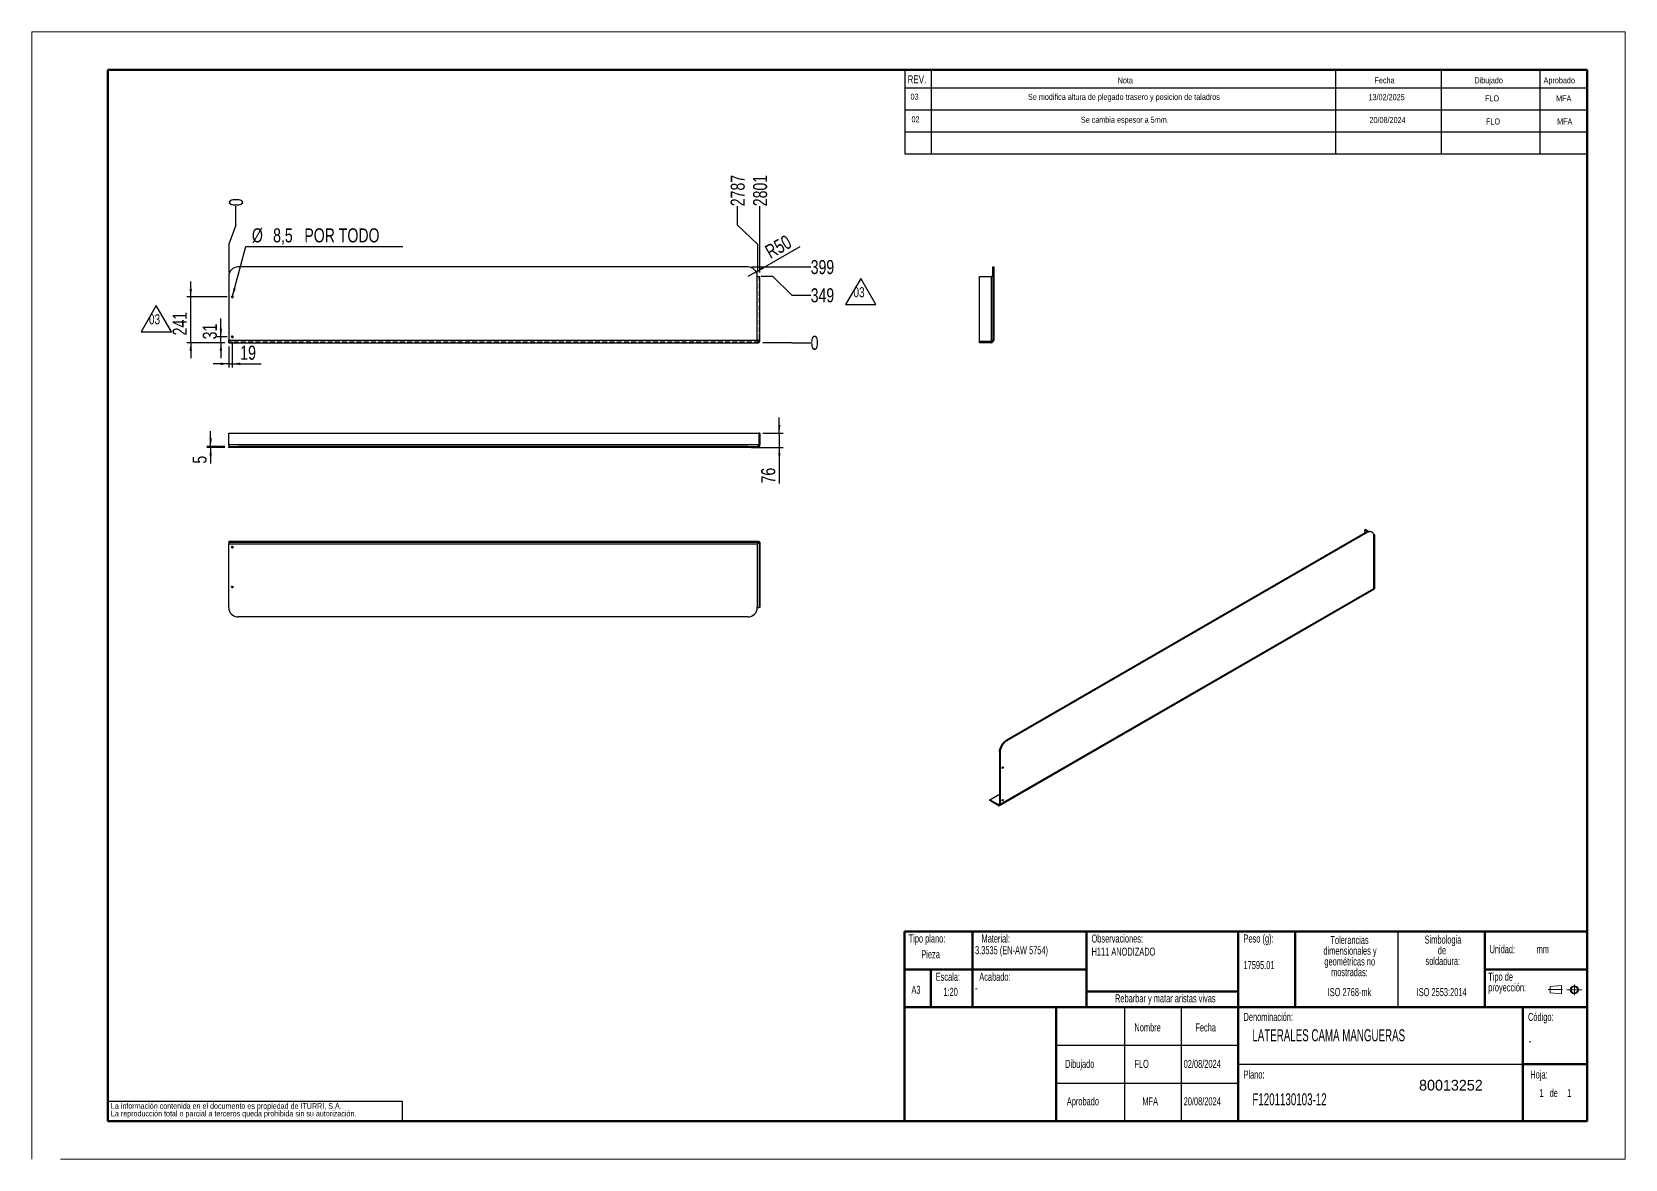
# Model space of a CAD drawing. Header units: millimetres. Extents: x 0 to 3465, y -2 to 470.
# Drawn here: x 0 to 420, y 0 to 297 of the extents above; entities that cross this region are included whole.
import ezdxf

# ---------------------------------------------------------------- set-up
doc = ezdxf.new("R2010")
doc.units = ezdxf.units.MM
doc.linetypes.add('CENTERX2', pattern=[20.32, 12.7, -2.54, 2.54, -2.54])
doc.linetypes.add('HIDDEN', pattern=[1.905, 1.27, -0.635])
doc.layers.add('FORMATO', color=7, linetype='Continuous')
doc.layers.add('SLD-0', color=179, linetype='Continuous')
doc.styles.add('SLDTEXTSTYLE0', font='TXT', dxfattribs={"width": 0.75})
doc.styles.add('SLDTEXTSTYLE1', font='TXT', dxfattribs={"width": 0.605})
doc.dimstyles.new('SLDDIMSTYLE0', dxfattribs={"dimtxt": 3.704167, "dimasz": 2.116667, "dimexe": 0, "dimexo": 0.0625, "dimgap": 0.926042, "dimtad": 0, "dimtih": 1, "dimtoh": 1, "dimdec": 0, "dimlfac": 20, "dimrnd": 1e-09, "dimdsep": 46, "dimtxsty": 'SLDTEXTSTYLE0', "dimblk1": 'NONE', "dimblk2": 'NONE', "dimsah": 1, "dimcen": 0.09, "dimadec": 0, "dimazin": 2, "dimtfac": 1, "dimtdec": 0, "dimtofl": 0, "dimtmove": 0, "dimatfit": 3, "dimldrblk": 'NONE', "dimfxl": 1, "dimfrac": 2, "dimtolj": 1, "dimtzin": 12, "dimarcsym": 0})
doc.dimstyles.new('SLDDIMSTYLE1', dxfattribs={"dimtxt": 3.704167, "dimasz": 2.116667, "dimexe": 0, "dimexo": 0.0625, "dimgap": 0.926042, "dimtad": 0, "dimtih": 1, "dimtoh": 1, "dimdec": 1, "dimlfac": 20, "dimrnd": 1e-09, "dimzin": 12, "dimdsep": 46, "dimtxsty": 'SLDTEXTSTYLE0', "dimblk1": 'NONE', "dimblk2": 'NONE', "dimsah": 1, "dimcen": 0.09, "dimadec": 0, "dimazin": 3, "dimtfac": 1, "dimtdec": 1, "dimtofl": 0, "dimtmove": 0, "dimatfit": 3, "dimldrblk": 'NONE', "dimfxl": 1, "dimfrac": 2, "dimtolj": 1, "dimtzin": 12, "dimarcsym": 0})
doc.dimstyles.new('SLDDIMSTYLE2', dxfattribs={"dimtxt": 3.704167, "dimasz": 2.116667, "dimexe": 0, "dimexo": 0.0625, "dimgap": 0.926042, "dimtad": 1, "dimdec": 1, "dimlfac": 20, "dimrnd": 1e-09, "dimzin": 12, "dimdsep": 46, "dimtxsty": 'SLDTEXTSTYLE0', "dimsah": 1, "dimcen": 0.09, "dimadec": 0, "dimazin": 3, "dimtfac": 1, "dimtdec": 1, "dimtmove": 0, "dimatfit": 0, "dimfxl": 1, "dimfrac": 2, "dimtolj": 1, "dimtzin": 12, "dimarcsym": 0})
doc.dimstyles.new('SLDDIMSTYLE3', dxfattribs={"dimtxt": 3.704167, "dimasz": 2.116667, "dimexe": 0, "dimexo": 0.0625, "dimgap": 0.926042, "dimtad": 0, "dimtih": 1, "dimtoh": 1, "dimdec": 1, "dimlfac": 20, "dimrnd": 1e-09, "dimzin": 12, "dimdsep": 46, "dimtxsty": 'SLDTEXTSTYLE0', "dimblk1": 'NONE', "dimsah": 1, "dimcen": 0, "dimadec": 0, "dimazin": 3, "dimtfac": 1, "dimtdec": 1, "dimtmove": 0, "dimatfit": 3, "dimldrblk": 'NONE', "dimfxl": 1, "dimfrac": 2, "dimtolj": 1, "dimtzin": 12, "dimarcsym": 0})
doc.dimstyles.new('SLDDIMSTYLE4', dxfattribs={"dimtxt": 3.704167, "dimasz": 2.116667, "dimexe": 0, "dimexo": 0.0625, "dimgap": 0.926042, "dimtad": 1, "dimdec": 1, "dimlfac": 20, "dimrnd": 1e-09, "dimzin": 12, "dimdsep": 46, "dimtxsty": 'SLDTEXTSTYLE0', "dimsah": 1, "dimcen": 0, "dimadec": 0, "dimazin": 3, "dimtfac": 1, "dimtdec": 1, "dimtofl": 0, "dimtmove": 0, "dimatfit": 3, "dimfxl": 1, "dimfrac": 2, "dimtolj": 1, "dimtzin": 12, "dimarcsym": 0})

# ---------------------------------------------------------------- blocks, each defined once
blk = doc.blocks.new('Bloque3')
at = {"color": 7, "linetype": 'CENTERX2', "lineweight": 18}
for p, q in [((397.92, 130.06), (394.8, 130.06)), ((398.88, 130.02), (402.16, 130.02)), ((400.52, 128.85), (400.52, 131.19))]:
    blk.add_line(p, q, dxfattribs=at)
at = {"color": 7, "linetype": 'Continuous', "lineweight": 18}
for p, q in [((397.68, 130.95), (395.23, 130.77)), ((395.23, 130.77), (395.23, 129.34)), ((397.68, 130.95), (397.68, 129.16)), ((397.68, 129.16), (395.23, 129.34))]:
    blk.add_line(p, q, dxfattribs=at)
for radius in [0.892, 0.713]:
    blk.add_circle((400.52, 130.02), radius, dxfattribs=at)
blk = doc.blocks.new('SW_NOTE_0_1')
at = {"layer": 'SLD-0', "color": 0, "attachment_point": 2, "style": 'SLDTEXTSTYLE1'}
for s, insert, char_height in [('dimensionales y', (7.54, -0.09), 2.1167), ('Tolerancias', (7.41, 2.73), 2.1167), ('geométricas no', (7.46, -2.92), 2.1167), ('mostradas:', (7.38, -5.74), 2.117)]:
    blk.add_mtext(s, dxfattribs=dict(at, insert=insert, char_height=char_height))
blk = doc.blocks.new('SW_NOTE_0_2')
at = {"layer": 'SLD-0', "color": 0, "attachment_point": 1, "style": 'SLDTEXTSTYLE1'}
for s, insert, char_height in [('Tipo de', (0, 2.73), 2.117), ('proyección:', (0, -0.09), 2.1167)]:
    blk.add_mtext(s, dxfattribs=dict(at, insert=insert, char_height=char_height))
blk = doc.blocks.new('SW_NOTE_0_3')
at = {"layer": 'SLD-0', "color": 0, "char_height": 2.117, "attachment_point": 2, "style": 'SLDTEXTSTYLE1'}
for s, insert in [('Simbologia', (7.11, 2.73)), ('de', (6.84, -0.09)), ('soldadura:', (7.06, -2.92))]:
    blk.add_mtext(s, dxfattribs=dict(at, insert=insert))
blk = doc.blocks.new('SW_NOTE_0_4')
at = {"layer": 'SLD-0', "color": 0, "char_height": 1.5, "attachment_point": 1, "style": 'SLDTEXTSTYLE0'}
for s, insert in [('La información contenida en el documento es propiedad de ITURRI, S.A.', (0, 1.93)), ('La reproducción total o parcial a terceros queda prohibida sin su autorización.', (0, -0.07))]:
    blk.add_mtext(s, dxfattribs=dict(at, insert=insert))
blk = doc.blocks.new('SW_NOTE_0_5')
at = {"layer": 'SLD-0', "color": 0, "attachment_point": 2, "style": 'SLDTEXTSTYLE1'}
for s, insert, char_height in [('dimensionales y', (7.54, -0.09), 2.1167), ('Tolerancias', (7.41, 2.73), 2.1167), ('geométricas no', (7.46, -2.92), 2.1167), ('mostradas:', (7.38, -5.74), 2.117)]:
    blk.add_mtext(s, dxfattribs=dict(at, insert=insert, char_height=char_height))
blk = doc.blocks.new('SW_NOTE_0_6')
at = {"layer": 'SLD-0', "color": 0, "attachment_point": 1, "style": 'SLDTEXTSTYLE1'}
for s, insert, char_height in [('Tipo de', (0, 2.73), 2.117), ('proyección:', (0, -0.09), 2.1167)]:
    blk.add_mtext(s, dxfattribs=dict(at, insert=insert, char_height=char_height))
blk = doc.blocks.new('SW_NOTE_0_7')
at = {"layer": 'SLD-0', "color": 0, "char_height": 2.117, "attachment_point": 2, "style": 'SLDTEXTSTYLE1'}
for s, insert in [('Simbologia', (7.11, 2.73)), ('de', (6.84, -0.09)), ('soldadura:', (7.06, -2.92))]:
    blk.add_mtext(s, dxfattribs=dict(at, insert=insert))
blk = doc.blocks.new('SW_NOTE_0_8')
at = {"layer": 'SLD-0', "color": 0, "char_height": 1.5, "attachment_point": 1, "style": 'SLDTEXTSTYLE0'}
for s, insert in [('La información contenida en el documento es propiedad de ITURRI, S.A.', (0, 1.93)), ('La reproducción total o parcial a terceros queda prohibida sin su autorización.', (0, -0.07))]:
    blk.add_mtext(s, dxfattribs=dict(at, insert=insert))
blk = doc.blocks.new('SW_NOTE_0')
at = {"layer": 'FORMATO', "color": 0, "insert": (0, 17.1), "char_height": 13.23, "attachment_point": 1, "style": 'SLDTEXTSTYLE0'}
blk.add_mtext('03', dxfattribs=at)
blk = doc.blocks.new('Simbolo rev3')
at = {"layer": 'FORMATO'}
for p, q in [((201.4, 1620.3), (181.4, 1585.7)), ((221.4, 1585.7), (201.4, 1620.3)), ((181.4, 1585.7), (221.4, 1585.7))]:
    blk.add_line(p, q, dxfattribs=at)
at = {"layer": 'FORMATO', "color": 7}
blk.add_blockref('SW_NOTE_0', (191.8, 1591.6), dxfattribs=at)
blk = doc.blocks.new('_D')
at = {"layer": 'FORMATO', "transparency": 16777216}
for p, q in [((53.79, 246.06), (53.79, 251.06)), ((53.79, 246.06), (51.89, 241.06)), ((51.89, 241.06), (51.89, 233.56))]:
    blk.add_line(p, q, dxfattribs=at)
at = {"layer": 'FORMATO', "transparency": 16777216, "insert": (51.96, 251.06), "char_height": 3.7, "attachment_point": 1, "rotation": 90, "style": 'SLDTEXTSTYLE0'}
blk.add_mtext('0', dxfattribs=at)
blk = doc.blocks.new('_None')
blk = doc.blocks.new('_D_1')
at = {"layer": 'FORMATO', "color": 7, "transparency": 16777216}
for p, q in [((186.04, 246.06), (186.04, 251.06)), ((186.04, 246.06), (191.24, 241.06)), ((191.24, 241.06), (191.24, 233.56))]:
    blk.add_line(p, q, dxfattribs=at)
at = {"layer": 'FORMATO', "color": 7, "transparency": 16777216, "insert": (184.21, 251.06), "char_height": 3.704, "attachment_point": 1, "rotation": 90, "style": 'SLDTEXTSTYLE0'}
blk.add_mtext('2787', dxfattribs=at)
blk = doc.blocks.new('_D_2')
at = {"layer": 'FORMATO', "color": 7, "transparency": 16777216}
blk.add_line((191.94, 233.56), (191.94, 251.06), dxfattribs=at)
at = {"layer": 'FORMATO', "color": 7, "transparency": 16777216, "insert": (190.11, 251.06), "char_height": 3.704, "attachment_point": 1, "rotation": 90, "style": 'SLDTEXTSTYLE0'}
blk.add_mtext('2801', dxfattribs=at)
blk = doc.blocks.new('_D_3')
at = {"layer": 'FORMATO', "transparency": 16777216}
for p, q in [((195.3, 215.11), (192.65, 215.11)), ((200.3, 215.11), (195.3, 215.11)), ((200.3, 215.11), (205.3, 215.11))]:
    blk.add_line(p, q, dxfattribs=at)
at = {"layer": 'FORMATO', "transparency": 16777216, "insert": (205.3, 216.94), "char_height": 3.7, "attachment_point": 1, "style": 'SLDTEXTSTYLE0'}
blk.add_mtext('0', dxfattribs=at)
blk = doc.blocks.new('_D_4')
at = {"layer": 'FORMATO', "transparency": 16777216}
for p, q in [((195.3, 232.56), (192.24, 232.56)), ((200.3, 227.61), (195.3, 232.56)), ((200.3, 227.61), (205.3, 227.61))]:
    blk.add_line(p, q, dxfattribs=at)
at = {"layer": 'FORMATO', "transparency": 16777216, "insert": (205.3, 229.45), "char_height": 3.704, "attachment_point": 1, "style": 'SLDTEXTSTYLE0'}
blk.add_mtext('349', dxfattribs=at)
blk = doc.blocks.new('_D_5')
at = {"layer": 'FORMATO', "color": 7, "transparency": 16777216}
blk.add_line((189.74, 235.06), (205.3, 235.06), dxfattribs=at)
at = {"layer": 'FORMATO', "color": 7, "transparency": 16777216, "insert": (205.3, 236.89), "char_height": 3.704, "attachment_point": 1, "style": 'SLDTEXTSTYLE0'}
blk.add_mtext('399', dxfattribs=at)
blk = doc.blocks.new('_D_6')
at = {"layer": 'FORMATO', "transparency": 16777216}
for p, q in [((49.83, 216.66), (49.83, 221.45)), ((51.5, 216.66), (48.83, 216.66)), ((50.89, 215.11), (48.83, 215.11)), ((49.83, 215.11), (49.83, 216.66)), ((49.83, 215.11), (49.83, 211.04))]:
    blk.add_line(p, q, dxfattribs=at)
for points in [[(49.83, 216.66), (50.16, 218.78), (49.51, 218.78)], [(49.83, 215.11), (49.51, 212.99), (50.16, 212.99)]]:
    blk.add_solid(points, dxfattribs=at)
at = {"layer": 'FORMATO', "transparency": 16777216, "insert": (45.06, 215.98), "char_height": 3.704, "attachment_point": 1, "rotation": 90, "style": 'SLDTEXTSTYLE0'}
blk.add_mtext('31', dxfattribs=at)
blk = doc.blocks.new('_D_7')
at = {"layer": 'FORMATO', "transparency": 16777216}
for p, q in [((41.89, 227.16), (41.89, 231.23)), ((51.5, 227.16), (40.89, 227.16)), ((41.89, 215.11), (41.89, 227.16)), ((50.89, 215.11), (40.89, 215.11)), ((41.89, 215.11), (41.89, 211.04))]:
    blk.add_line(p, q, dxfattribs=at)
for points in [[(41.89, 227.16), (42.21, 229.28), (41.56, 229.28)], [(41.89, 215.11), (41.56, 212.99), (42.21, 212.99)]]:
    blk.add_solid(points, dxfattribs=at)
at = {"layer": 'FORMATO', "transparency": 16777216, "insert": (37.11, 217.03), "char_height": 3.704, "attachment_point": 1, "rotation": 90, "style": 'SLDTEXTSTYLE0'}
blk.add_mtext('241', dxfattribs=at)
blk = doc.blocks.new('_D_8')
at = {"layer": 'FORMATO', "transparency": 16777216}
for p, q in [((52.84, 215.32), (52.84, 208.55)), ((51.89, 214.11), (51.89, 208.55)), ((51.89, 209.55), (47.82, 209.55)), ((51.89, 209.55), (52.84, 209.55)), ((52.84, 209.55), (60.41, 209.55))]:
    blk.add_line(p, q, dxfattribs=at)
for points in [[(51.89, 209.55), (49.77, 209.87), (49.77, 209.22)], [(52.84, 209.55), (54.95, 209.22), (54.95, 209.87)]]:
    blk.add_solid(points, dxfattribs=at)
at = {"layer": 'FORMATO', "transparency": 16777216, "insert": (54.94, 214.32), "char_height": 3.704, "attachment_point": 1, "style": 'SLDTEXTSTYLE0'}
blk.add_mtext('19', dxfattribs=at)
blk = doc.blocks.new('_D_9')
at = {"layer": 'FORMATO', "transparency": 16777216}
for p, q in [((52.89, 227.36), (56.42, 240.47)), ((56.42, 240.47), (97.76, 240.47)), ((52.78, 226.95), (52.89, 227.36))]:
    blk.add_line(p, q, dxfattribs=at)
blk.add_solid([(52.89, 227.36), (53.76, 229.32), (53.13, 229.49)], dxfattribs=at)
at = {"layer": 'FORMATO', "transparency": 16777216, "char_height": 3.704, "attachment_point": 1, "style": 'SLDTEXTSTYLE0'}
for s, insert in [('%%c', (58.01, 245.24)), ('8,5', (63.6, 245.24)), ('POR TODO', (71.83, 245.24))]:
    blk.add_mtext(s, dxfattribs=dict(at, insert=insert))
blk = doc.blocks.new('_D_10')
at = {"layer": 'FORMATO', "transparency": 16777216}
for q in [(202.55, 240.42), (188.74, 232.56)]:
    blk.add_line((190.91, 233.8), q, dxfattribs=at)
blk.add_solid([(190.91, 233.8), (192.91, 234.56), (192.59, 235.12)], dxfattribs=at)
at = {"layer": 'FORMATO', "transparency": 16777216, "insert": (192.87, 240.31), "char_height": 3.704, "attachment_point": 1, "rotation": 29.6373, "style": 'SLDTEXTSTYLE0'}
blk.add_mtext('R50', dxfattribs=at)
blk = doc.blocks.new('SW_CENTERMARKSYMBOL_0')
at = {"layer": 'FORMATO', "color": 0}
for p, q in [((-0.25, 0), (-0.3375, 0)), ((0, 0), (-0.125, 0)), ((0, 0.25), (0, 0.3375)), ((0, 0), (0, 0.125)), ((0, 0), (0, -0.125)), ((0, 0), (0.125, 0)), ((0.25, 0), (0.3375, 0)), ((0, -0.25), (0, -0.3375))]:
    blk.add_line(p, q, dxfattribs=at)
blk = doc.blocks.new('SW_CENTERMARKSYMBOL_1')
at = {"layer": 'FORMATO', "color": 0}
for p, q in [((-0.25, 0), (-0.3375, 0)), ((0, 0), (-0.125, 0)), ((0, 0.25), (0, 0.3375)), ((0, 0), (0, 0.125)), ((0, 0), (0, -0.125)), ((0, 0), (0.125, 0)), ((0.25, 0), (0.3375, 0)), ((0, -0.25), (0, -0.3375))]:
    blk.add_line(p, q, dxfattribs=at)
blk = doc.blocks.new('_D_11')
at = {"layer": 'FORMATO', "color": 7, "transparency": 16777216}
for p, q in [((47.13, 187.75), (47.13, 191.82)), ((50.89, 187.75), (46.13, 187.75)), ((50.89, 187.5), (46.13, 187.5)), ((47.13, 187.5), (47.13, 187.75)), ((47.13, 187.5), (47.13, 183.25))]:
    blk.add_line(p, q, dxfattribs=at)
for points in [[(47.13, 187.75), (47.46, 189.87), (46.81, 189.87)], [(47.13, 187.5), (46.81, 185.39), (47.46, 185.39)]]:
    blk.add_solid(points, dxfattribs=at)
at = {"layer": 'FORMATO', "color": 7, "transparency": 16777216, "insert": (42.36, 183.25), "char_height": 3.7, "attachment_point": 1, "rotation": 90, "style": 'SLDTEXTSTYLE0'}
blk.add_mtext('5', dxfattribs=at)
blk = doc.blocks.new('_D_12')
at = {"layer": 'FORMATO', "color": 7, "transparency": 16777216}
for p, q in [((197.03, 191.3), (197.03, 195.37)), ((192.65, 191.3), (198.03, 191.3)), ((197.03, 191.3), (197.03, 187.5)), ((189.74, 187.5), (198.03, 187.5)), ((197.03, 187.5), (197.03, 178.02))]:
    blk.add_line(p, q, dxfattribs=at)
for points in [[(197.03, 191.3), (197.36, 193.42), (196.71, 193.42)], [(197.03, 187.5), (196.71, 185.39), (197.36, 185.39)]]:
    blk.add_solid(points, dxfattribs=at)
at = {"layer": 'FORMATO', "color": 7, "transparency": 16777216, "insert": (192.26, 178.02), "char_height": 3.704, "attachment_point": 1, "rotation": 90, "style": 'SLDTEXTSTYLE0'}
blk.add_mtext('76', dxfattribs=at)
blk = doc.blocks.new('SW_CENTERMARKSYMBOL_2')
at = {"layer": 'FORMATO', "color": 0}
for p, q in [((-0.25, 0), (-0.3375, 0)), ((0, 0), (-0.125, 0)), ((0, 0.25), (0, 0.3375)), ((0, 0), (0, 0.125)), ((0, 0), (0, -0.125)), ((0, 0), (0.125, 0)), ((0.25, 0), (0.3375, 0)), ((0, -0.25), (0, -0.3375))]:
    blk.add_line(p, q, dxfattribs=at)
blk = doc.blocks.new('SW_CENTERMARKSYMBOL_3')
at = {"layer": 'FORMATO', "color": 0}
for p, q in [((-0.25, 0), (-0.3375, 0)), ((0, 0), (-0.125, 0)), ((0, 0.25), (0, 0.3375)), ((0, 0), (0, 0.125)), ((0, 0), (0, -0.125)), ((0, 0), (0.125, 0)), ((0.25, 0), (0.3375, 0)), ((0, -0.25), (0, -0.3375))]:
    blk.add_line(p, q, dxfattribs=at)

msp = doc.modelspace()

# ---------------------------------------------------------------- linework, layer by layer
at = {"color": 7, "linetype": 'Continuous', "lineweight": 18}
for p, q in [((0, 297), (420, 297)), ((0, 297), (0, -0.0013)), ((420, 297), (420, 0)), ((7.5306, 0), (420, 0))]:
    msp.add_line(p, q, dxfattribs=at)
at = {"color": 7, "linetype": 'Continuous', "lineweight": 50}
for p, q in [((410, 287), (20, 287)), ((20, 10), (20, 287)), ((410, 10), (410, 287)), ((230, 60), (410, 60)), ((230, 60), (230, 10)), ((20, 10), (410, 10))]:
    msp.add_line(p, q, dxfattribs=at)
at = {"color": 7, "linetype": 'Continuous', "lineweight": 25}
for p, q in [((51.8881, 232.5589), (51.8881, 215.8089)), ((188.7381, 235.0589), (54.3881, 235.0589)), ((191.2381, 232.5589), (191.9381, 232.5589)), ((191.2381, 215.8089), (191.2381, 232.5589)), ((191.9381, 215.3942), (191.9381, 232.5589)), ((249.7682, 215.3942), (249.7682, 232.5589)), ((249.7682, 232.5589), (252.8682, 232.5589)), ((252.8682, 232.5589), (252.8682, 215.3942)), ((253.3182, 232.5589), (252.8682, 232.5589)), ((253.3182, 235.0589), (253.5682, 235.0589)), ((253.3182, 232.5589), (253.3182, 235.0589)), ((253.3182, 232.5589), (253.3182, 215.8089)), ((253.5682, 232.5589), (253.3182, 232.5589)), ((253.5682, 235.0589), (253.5682, 232.5589)), ((253.5682, 232.5589), (253.5682, 215.8089)), ((51.8881, 215.8089), (191.2381, 215.8089)), ((51.8881, 215.1089), (51.8881, 215.8089)), ((51.8881, 215.1089), (191.6528, 215.1089)), ((191.6528, 215.3589), (191.6528, 215.1089)), ((191.6881, 215.3942), (191.9381, 215.3942)), ((252.8682, 215.3942), (249.7682, 215.3942)), ((249.7682, 215.1089), (249.7682, 215.3589)), ((252.8682, 215.3589), (249.7682, 215.3589)), ((252.8682, 215.1089), (249.7682, 215.1089)), ((252.8682, 215.3589), (252.8682, 215.1089)), ((253.3182, 215.8089), (253.5682, 215.8089)), ((51.8881, 191.3043), (191.6528, 191.3043)), ((51.8881, 188.2043), (51.8881, 191.3043)), ((191.6528, 191.3043), (191.6528, 188.2043)), ((191.9381, 191.3043), (191.6881, 191.3043)), ((191.6881, 191.3043), (191.6881, 188.2043)), ((191.9381, 191.3043), (191.9381, 188.2043)), ((51.8881, 188.2043), (51.8881, 187.7543)), ((191.6528, 188.2043), (51.8881, 188.2043)), ((51.8881, 187.5043), (51.8881, 187.7543)), ((51.8881, 187.7543), (54.3881, 187.7543)), ((54.3881, 187.5043), (51.8881, 187.5043)), ((54.3881, 187.7543), (54.3881, 187.5043)), ((188.7381, 187.7543), (54.3881, 187.7543)), ((188.7381, 187.5043), (54.3881, 187.5043)), ((188.7381, 187.5043), (188.7381, 187.7543)), ((188.7381, 187.7543), (191.2381, 187.7543)), ((191.2381, 187.5043), (188.7381, 187.5043)), ((191.2381, 187.7543), (191.2381, 187.5043)), ((191.6881, 188.2043), (191.9381, 188.2043)), ((351.8501, 165.1797), (256.8503, 110.3375)), ((352.0269, 165.0776), (257.0271, 110.2354)), ((351.6026, 165.8937), (351.4258, 165.7917)), ((351.4258, 165.7917), (352.2037, 165.3426)), ((351.4258, 164.9348), (351.4258, 165.7917)), ((351.6026, 165.8937), (352.4495, 165.4048)), ((352.0269, 165.0776), (351.8501, 165.1797)), ((353.2768, 165.2014), (353.1, 165.3035)), ((353.6898, 164.6888), (353.7946, 164.6283)), ((353.724, 164.5875), (353.7946, 164.6283)), ((353.7946, 150.3797), (353.7946, 164.0568)), ((353.9997, 150.4962), (353.9997, 164.3425)), ((51.8881, 162.7982), (191.6528, 162.7982)), ((51.8881, 162.7982), (51.8881, 162.5482)), ((51.8881, 162.5482), (191.6528, 162.5482)), ((51.8881, 162.5482), (51.8881, 162.0982)), ((51.8881, 162.0982), (191.2381, 162.0982)), ((51.8881, 145.3482), (51.8881, 162.0982)), ((191.2381, 162.0982), (191.2381, 145.3482)), ((191.6528, 162.7982), (191.6528, 162.5482)), ((191.9381, 162.5129), (191.6881, 162.5129)), ((191.6881, 162.5129), (191.6881, 145.3482)), ((191.9381, 162.5129), (191.9381, 145.3482)), ((255.1143, 93.176), (353.7962, 150.1439)), ((255.2593, 93.4965), (353.7946, 150.3797)), ((188.7381, 142.8482), (54.3881, 142.8482)), ((191.2381, 145.3482), (191.6881, 145.3482)), ((191.9381, 145.3482), (191.6881, 145.3482)), ((256.8503, 110.3375), (257.0271, 110.2354)), ((255.2593, 107.1736), (255.0825, 107.2756)), ((255.0825, 107.2756), (255.0825, 93.5986)), ((255.2593, 107.1736), (255.2593, 93.4965)), ((252.5723, 94.6802), (255.0825, 96.1294)), ((254.7643, 93.4148), (252.5723, 94.6802)), ((252.5723, 94.4761), (252.5723, 94.6802)), ((254.7643, 93.2107), (252.5723, 94.4761)), ((255.0825, 93.5985), (254.7643, 93.4148)), ((254.7643, 93.4148), (254.7643, 93.2107)), ((255.0825, 93.5986), (255.2593, 93.4965))]:
    msp.add_line(p, q, dxfattribs=at)
at = {"color": 7, "linetype": 'HIDDEN', "lineweight": 18}
for p, q in [((191.6881, 232.5589), (191.6881, 215.3942)), ((253.5682, 227.3714), (253.3182, 227.3714)), ((253.3182, 226.9464), (253.5682, 226.9464)), ((191.6528, 215.3589), (51.8881, 215.3589)), ((253.5682, 216.8714), (253.3182, 216.8714)), ((253.3182, 216.4464), (253.5682, 216.4464)), ((52.6256, 187.7543), (52.6256, 187.5043)), ((53.0506, 187.5043), (53.0506, 187.7543))]:
    msp.add_line(p, q, dxfattribs=at)
at = {"color": 7, "linetype": 'Continuous', "lineweight": 25, "flags": 128}
for points in [[(351.8501, 165.1797), (352.0042, 165.2609), (352.1571, 165.3259), (352.3076, 165.3743), (352.4547, 165.4056), (352.5972, 165.4197), (352.734, 165.4165), (352.864, 165.3959), (352.9864, 165.3581), (353.1, 165.3035)], [(353.7946, 164.0568), (353.7879, 164.2308), (353.7678, 164.3958), (353.7344, 164.5504), (353.688, 164.6934), (353.629, 164.8239), (353.5578, 164.9408), (353.4749, 165.0431), (353.3811, 165.1302), (353.2769, 165.2014), (353.1632, 165.256), (353.0408, 165.2938), (352.9108, 165.3144), (352.774, 165.3177), (352.6315, 165.3036), (352.4844, 165.2722), (352.3338, 165.2238), (352.1809, 165.1588), (352.0269, 165.0776)], [(353.7946, 164.0568), (353.8731, 164.1108), (353.9341, 164.1718), (353.9758, 164.238), (353.997, 164.3073), (353.997, 164.3778), (353.9758, 164.4471), (353.9341, 164.5133), (353.8731, 164.5743), (353.7946, 164.6283)], [(255.0825, 107.2756), (255.0893, 107.4574), (255.1094, 107.6456), (255.1428, 107.8387), (255.1891, 108.0353), (255.2482, 108.2339), (255.3194, 108.433), (255.4022, 108.631), (255.4961, 108.8265), (255.6003, 109.018), (255.714, 109.2039), (255.8364, 109.383), (255.9664, 109.5537), (256.1032, 109.7149), (256.2457, 109.8653), (256.3928, 110.0038), (256.5433, 110.1293), (256.6962, 110.2408), (256.8503, 110.3375)], [(257.0271, 110.2354), (256.873, 110.1387), (256.7201, 110.0272), (256.5695, 109.9017), (256.4225, 109.7633), (256.28, 109.6129), (256.1432, 109.4517), (256.0131, 109.2809), (255.8908, 109.1019), (255.7771, 108.9159), (255.6729, 108.7245), (255.579, 108.529), (255.4961, 108.331), (255.4249, 108.1319), (255.3659, 107.9333), (255.3195, 107.7367), (255.2862, 107.5436), (255.266, 107.3554), (255.2593, 107.1736)], [(255.7808, 103.0653), (255.7875, 103.1203), (255.8069, 103.1781), (255.8374, 103.2336), (255.8762, 103.2819), (255.9198, 103.3186), (255.9645, 103.3405), (256.0062, 103.3457), (256.0412, 103.3337), (256.0664, 103.3055), (256.0796, 103.2637), (256.0796, 103.212), (256.0664, 103.1549), (256.0412, 103.0976), (256.0062, 103.0451), (255.9645, 103.0022), (255.9198, 102.9725), (255.8762, 102.9588), (255.8374, 102.9623), (255.8069, 102.9826), (255.7875, 103.018), (255.7808, 103.0653)], [(254.7643, 93.4148), (254.8264, 93.386), (254.8861, 93.3725), (254.9411, 93.3747), (254.9893, 93.3925), (255.0289, 93.4254), (255.0583, 93.4719), (255.0764, 93.5304), (255.0825, 93.5986)], [(254.7643, 93.2107), (254.8503, 93.1697), (254.9336, 93.1474), (255.0118, 93.1444), (255.0825, 93.1607), (255.1435, 93.196), (255.193, 93.249), (255.2295, 93.3183), (255.2518, 93.4016), (255.2593, 93.4965)], [(255.7808, 94.4916), (255.7875, 94.5466), (255.8069, 94.6044), (255.8374, 94.6599), (255.8762, 94.7082), (255.9198, 94.7449), (255.9645, 94.7668), (256.0062, 94.772), (256.0412, 94.76), (256.0664, 94.7318), (256.0796, 94.69), (256.0796, 94.6383), (256.0664, 94.5812), (256.0412, 94.5239), (256.0062, 94.4715), (255.9645, 94.4285), (255.9198, 94.3989), (255.8762, 94.3852), (255.8374, 94.3886), (255.8069, 94.4089), (255.7875, 94.4443), (255.7808, 94.4916)]]:
    msp.add_lwpolyline(points, dxfattribs=at)
at = {"color": 7, "linetype": 'Continuous', "lineweight": 25}
for centre in [(52.8381, 227.1589), (52.8381, 216.6589), (52.8381, 161.2482), (52.8381, 150.7482)]:
    msp.add_circle(centre, 0.2125, dxfattribs=at)
for centre, radius, start, end in [((54.3881, 232.5589), 2.5, 90, 180), ((188.7381, 232.5589), 2.5, 0, 90), ((252.8682, 215.8089), 0.45, 270, 0), ((252.8682, 215.8089), 0.7, 270, 0), ((191.2381, 188.2043), 0.45, 270, 0), ((191.2381, 188.2043), 0.7, 270, 0), ((54.3881, 145.3482), 2.5, 180, 270), ((188.7381, 145.3482), 2.5, 270, 0), ((255.5683, 103.3615), 0.3381, 309.58322, 350.422156), ((255.5683, 94.7878), 0.3381, 309.58322, 350.422156)]:
    msp.add_arc(centre, radius, start, end, dxfattribs=at)
for points, knots in [([(191.9381, 215.3942), (191.9381, 215.4116), (191.9336, 215.4288), (191.9202, 215.4546), (191.9147, 215.4632), (191.9014, 215.4805), (191.8935, 215.4893), (191.8672, 215.5152), (191.8457, 215.5324), (191.8077, 215.5582), (191.794, 215.5668), (191.7648, 215.5842), (191.7493, 215.5929), (191.7008, 215.6188), (191.6656, 215.6359), (191.6085, 215.6617), (191.5888, 215.6704), (191.5481, 215.6878), (191.5274, 215.6964), (191.4642, 215.7223), (191.4205, 215.7394), (191.3531, 215.7653), (191.3301, 215.7741), (191.2842, 215.7915), (191.2612, 215.8001), (191.2381, 215.8089)], [0, 0, 0, 0, 0.125, 0.125, 0.1875, 0.1875, 0.25, 0.25, 0.375, 0.375, 0.4375, 0.4375, 0.5, 0.5, 0.625, 0.625, 0.6875, 0.6875, 0.75, 0.75, 0.875, 0.875, 0.9375, 0.9375, 1, 1, 1, 1]), ([(191.2381, 215.8089), (191.2555, 215.7626), (191.2727, 215.7171), (191.2985, 215.65), (191.3071, 215.6278), (191.3244, 215.5839), (191.3332, 215.562), (191.3591, 215.4984), (191.3763, 215.4582), (191.4021, 215.4013), (191.4107, 215.3829), (191.4281, 215.3472), (191.4368, 215.3301), (191.4627, 215.2816), (191.4798, 215.2526), (191.5056, 215.2145), (191.5143, 215.2026), (191.5317, 215.1808), (191.5404, 215.171), (191.5662, 215.1448), (191.5833, 215.1315), (191.6092, 215.118), (191.618, 215.1145), (191.6354, 215.11), (191.644, 215.1089), (191.6528, 215.1089)], [0, 0, 0, 0, 0.125, 0.125, 0.1875, 0.1875, 0.25, 0.25, 0.375, 0.375, 0.4375, 0.4375, 0.5, 0.5, 0.625, 0.625, 0.6875, 0.6875, 0.75, 0.75, 0.875, 0.875, 0.9375, 0.9375, 1, 1, 1, 1]), ([(191.2381, 215.8089), (191.2556, 215.7791), (191.2727, 215.7498), (191.3071, 215.6923), (191.3243, 215.6641), (191.3592, 215.6092), (191.3764, 215.5832), (191.4108, 215.5345), (191.428, 215.5116), (191.4629, 215.4696), (191.4801, 215.451), (191.5145, 215.4184), (191.5317, 215.4045), (191.5666, 215.3817), (191.5837, 215.3732), (191.6181, 215.3618), (191.6353, 215.3589), (191.6528, 215.3589)], [0, 0, 0, 0, 0.125, 0.125, 0.25, 0.25, 0.375, 0.375, 0.5, 0.5, 0.625, 0.625, 0.75, 0.75, 0.875, 0.875, 1, 1, 1, 1]), ([(191.6881, 215.3942), (191.6881, 215.4117), (191.6852, 215.4288), (191.6737, 215.4632), (191.6652, 215.4804), (191.6425, 215.5153), (191.6286, 215.5325), (191.596, 215.5669), (191.5773, 215.5841), (191.5353, 215.619), (191.5125, 215.6362), (191.4637, 215.6706), (191.4377, 215.6878), (191.3828, 215.7227), (191.3546, 215.7398), (191.2971, 215.7742), (191.2678, 215.7914), (191.2381, 215.8089)], [0, 0, 0, 0, 0.125, 0.125, 0.25, 0.25, 0.375, 0.375, 0.5, 0.5, 0.625, 0.625, 0.75, 0.75, 0.875, 0.875, 1, 1, 1, 1]), ([(252.8682, 215.3942), (252.8979, 215.4117), (252.9272, 215.4288), (252.9847, 215.4632), (253.0129, 215.4804), (253.0679, 215.5153), (253.0938, 215.5325), (253.1426, 215.5669), (253.1654, 215.5841), (253.2074, 215.619), (253.2261, 215.6362), (253.2586, 215.6706), (253.2726, 215.6878), (253.2953, 215.7227), (253.3038, 215.7398), (253.3152, 215.7742), (253.3182, 215.7914), (253.3182, 215.8089)], [0, 0, 0, 0, 0.125, 0.125, 0.25, 0.25, 0.375, 0.375, 0.5, 0.5, 0.625, 0.625, 0.75, 0.75, 0.875, 0.875, 1, 1, 1, 1]), ([(252.8682, 215.3942), (252.9076, 215.4091), (252.9875, 215.4393), (253.1049, 215.4846), (253.177, 215.5151), (253.213, 215.5302)], [0, 0, 0, 0, 0.32840911, 0.66540692, 1, 1, 1, 1]), ([(191.2381, 187.7543), (191.2556, 187.7543), (191.2727, 187.7572), (191.3071, 187.7686), (191.3243, 187.7772), (191.3592, 187.7999), (191.3764, 187.8138), (191.4108, 187.8464), (191.428, 187.8651), (191.4629, 187.9071), (191.4801, 187.9299), (191.5145, 187.9787), (191.5317, 188.0047), (191.5666, 188.0596), (191.5837, 188.0878), (191.6181, 188.1452), (191.6353, 188.1745), (191.6528, 188.2043)], [0, 0, 0, 0, 0.125, 0.125, 0.25, 0.25, 0.375, 0.375, 0.5, 0.5, 0.625, 0.625, 0.75, 0.75, 0.875, 0.875, 1, 1, 1, 1]), ([(191.5169, 187.8601), (191.5176, 187.8616), (191.534, 187.8973), (191.5664, 187.9791), (191.611, 188.0934), (191.6399, 188.1702), (191.6528, 188.2043)], [0, 0, 0, 0, 0.01557629, 0.36107664, 0.71659545, 1, 1, 1, 1]), ([(191.2381, 162.0982), (191.2556, 162.128), (191.2727, 162.1573), (191.3071, 162.2148), (191.3243, 162.243), (191.3592, 162.2979), (191.3764, 162.3239), (191.4108, 162.3726), (191.428, 162.3954), (191.4629, 162.4375), (191.4801, 162.4561), (191.5145, 162.4887), (191.5317, 162.5026), (191.5666, 162.5254), (191.5837, 162.5339), (191.6181, 162.5453), (191.6353, 162.5482), (191.6528, 162.5482)], [0, 0, 0, 0, 0.125, 0.125, 0.25, 0.25, 0.375, 0.375, 0.5, 0.5, 0.625, 0.625, 0.75, 0.75, 0.875, 0.875, 1, 1, 1, 1]), ([(191.6881, 162.5129), (191.6881, 162.4954), (191.6852, 162.4782), (191.6737, 162.4438), (191.6652, 162.4266), (191.6425, 162.3917), (191.6286, 162.3746), (191.596, 162.3402), (191.5773, 162.323), (191.5353, 162.2881), (191.5125, 162.2709), (191.4637, 162.2365), (191.4377, 162.2193), (191.3828, 162.1844), (191.3546, 162.1672), (191.2971, 162.1329), (191.2678, 162.1157), (191.2381, 162.0982)], [0, 0, 0, 0, 0.125, 0.125, 0.25, 0.25, 0.375, 0.375, 0.5, 0.5, 0.625, 0.625, 0.75, 0.75, 0.875, 0.875, 1, 1, 1, 1]), ([(353.9969, 150.4962), (353.9974, 150.4902), (353.9986, 150.4726), (353.976, 150.4447), (353.9308, 150.4153), (353.8695, 150.3928), (353.8176, 150.3838), (353.7946, 150.3797)], [0, 0, 0, 0, 0.122183081, 0.355089137, 0.581431639, 0.814337389, 1, 1, 1, 1]), ([(353.7946, 150.3797), (353.8038, 150.3544), (353.8223, 150.303), (353.8322, 150.2383), (353.8281, 150.1867), (353.815, 150.155), (353.7996, 150.1483), (353.7949, 150.1463)], [0, 0, 0, 0, 0.21545437, 0.4365434, 0.66286225, 0.89574302, 1, 1, 1, 1])]:
    msp.add_open_spline(points, degree=3, knots=knots, dxfattribs=at)
at = {"color": 7, "linetype": 'HIDDEN', "lineweight": 18}
for points, knots in [([(253.213, 215.5302), (253.2141, 215.5307), (253.254, 215.5473), (253.3219, 215.5795), (253.4122, 215.6273), (253.483, 215.6747), (253.5344, 215.7225), (253.5634, 215.7671), (253.5667, 215.796), (253.5682, 215.8089)], [0, 0, 0, 0, 0.00506589, 0.17836855, 0.34679559, 0.52010652, 0.68853335, 0.86184404, 1, 1, 1, 1]), ([(191.2381, 187.5043), (191.253, 187.5062), (191.2832, 187.5101), (191.329, 187.5422), (191.376, 187.5942), (191.4234, 187.667), (191.4705, 187.7556), (191.5015, 187.8254), (191.5169, 187.8601)], [0, 0, 0, 0, 0.16021768, 0.32462543, 0.49292223, 0.66609865, 0.83440302, 1, 1, 1, 1]), ([(191.2381, 162.0982), (191.2555, 162.1444), (191.2727, 162.19), (191.2985, 162.2571), (191.3071, 162.2793), (191.3244, 162.3232), (191.3332, 162.3451), (191.3591, 162.4087), (191.3763, 162.4489), (191.4021, 162.5058), (191.4107, 162.5242), (191.4281, 162.5599), (191.4368, 162.577), (191.4627, 162.6255), (191.4798, 162.6544), (191.5056, 162.6926), (191.5143, 162.7045), (191.5317, 162.7263), (191.5404, 162.736), (191.5662, 162.7623), (191.5833, 162.7756), (191.6092, 162.7891), (191.618, 162.7925), (191.6354, 162.7971), (191.644, 162.7982), (191.6528, 162.7982)], [0, 0, 0, 0, 0.125, 0.125, 0.1875, 0.1875, 0.25, 0.25, 0.375, 0.375, 0.4375, 0.4375, 0.5, 0.5, 0.625, 0.625, 0.6875, 0.6875, 0.75, 0.75, 0.875, 0.875, 0.9375, 0.9375, 1, 1, 1, 1]), ([(191.9381, 162.5129), (191.9381, 162.4954), (191.9336, 162.4783), (191.9202, 162.4525), (191.9147, 162.4438), (191.9014, 162.4265), (191.8935, 162.4178), (191.8672, 162.3918), (191.8457, 162.3747), (191.8077, 162.3489), (191.794, 162.3403), (191.7648, 162.3229), (191.7493, 162.3142), (191.7008, 162.2883), (191.6656, 162.2712), (191.6085, 162.2453), (191.5888, 162.2366), (191.5481, 162.2193), (191.5274, 162.2106), (191.4642, 162.1848), (191.4205, 162.1677), (191.3531, 162.1417), (191.3301, 162.133), (191.2842, 162.1156), (191.2612, 162.1069), (191.2381, 162.0982)], [0, 0, 0, 0, 0.125, 0.125, 0.1875, 0.1875, 0.25, 0.25, 0.375, 0.375, 0.4375, 0.4375, 0.5, 0.5, 0.625, 0.625, 0.6875, 0.6875, 0.75, 0.75, 0.875, 0.875, 0.9375, 0.9375, 1, 1, 1, 1])]:
    msp.add_open_spline(points, degree=3, knots=knots, dxfattribs=at)
at = {"layer": 'FORMATO'}
for p, q in [((230.0915, 287), (410, 287)), ((230.0915, 287), (230.0915, 264.8656)), ((237.0336, 287), (237.0336, 264.8656)), ((343.6571, 287), (343.6571, 264.8656)), ((371.4622, 287), (371.4622, 264.8656)), ((397.5127, 287), (397.5127, 264.8656)), ((410, 287), (410, 264.8656)), ((230.0915, 282.2656), (410, 282.2656)), ((230.0915, 276.4656), (410, 276.4656)), ((230.0915, 270.6656), (410, 270.6656)), ((230.0915, 264.8656), (410, 264.8656))]:
    msp.add_line(p, q, dxfattribs=at)
at = {"layer": 'SLD-0', "lineweight": 50}
for p, q in [((248, 60), (248, 40)), ((278, 60), (278, 40)), ((318, 60), (318, 40)), ((333, 60), (333, 40)), ((383, 60), (383, 40)), ((230, 50), (248, 50)), ((237, 50), (237, 40)), ((248, 50), (278, 50)), ((383, 50), (410, 50)), ((278, 44.1579), (318, 44.1579)), ((230, 40), (410, 40)), ((270, 40), (270, 10)), ((318, 40), (318, 10)), ((393, 40), (393, 10)), ((393, 25), (410, 25))]:
    msp.add_line(p, q, dxfattribs=at)
at = {"layer": 'SLD-0'}
for p, q in [((360.0817, 60), (360.0817, 40)), ((288, 40), (288, 10)), ((303, 40), (303, 10)), ((270, 30), (318, 30)), ((318, 25), (393, 25)), ((270, 20), (318, 20)), ((20.0022, 15.2452), (97.6287, 15.2452)), ((97.6287, 15.2452), (97.6287, 10))]:
    msp.add_line(p, q, dxfattribs=at)

# ---------------------------------------------------------------- block references
at = {"color": 7, "linetype": 'Continuous'}
for name, p, xscale, yscale, zscale in [('Simbolo rev3', (178.2177, -92.008), 0.2, 0.2, 0.2), ('Simbolo rev3', (-7.4994, -99.1336), 0.2, 0.2, 0.2), ('Bloque3', (-74.0108, -111.4076), 1.2, 1.2, 1.2), ('Bloque3', (-74.0108, -111.4076), 1.2, 1.2, 1.2)]:
    msp.add_blockref(name, p, dxfattribs=dict(at, xscale=xscale, yscale=yscale, zscale=zscale))
at = {"layer": 'FORMATO'}
for name, p in [('SW_CENTERMARKSYMBOL_1', (52.8381, 227.1589)), ('SW_CENTERMARKSYMBOL_0', (52.8381, 216.6589)), ('SW_CENTERMARKSYMBOL_2', (52.8381, 161.2482)), ('SW_CENTERMARKSYMBOL_3', (52.8381, 150.7482))]:
    msp.add_blockref(name, p, dxfattribs=at)
at = {"layer": 'SLD-0'}
for name, p in [('SW_NOTE_0_1', (339.9454, 56.056)), ('SW_NOTE_0_5', (339.9454, 56.056)), ('SW_NOTE_0_3', (364.8731, 56.1655)), ('SW_NOTE_0_7', (364.8731, 56.1655)), ('SW_NOTE_0_2', (383.914, 46.3909)), ('SW_NOTE_0_6', (383.914, 46.3909)), ('SW_NOTE_0_4', (20.8378, 12.8192)), ('SW_NOTE_0_8', (20.8378, 12.8192))]:
    msp.add_blockref(name, p, dxfattribs=at)

# ---------------------------------------------------------------- texts
at = {"insert": (365.675, 20.8811), "char_height": 2.82222, "attachment_point": 1}
msp.add_mtext_dynamic_manual_height_columns('80013252', width=20.110866, gutter_width=14.1111, heights=[0], dxfattribs=at)
at = {"layer": 'FORMATO', "style": 'SLDTEXTSTYLE0'}
for s, insert, char_height, attachment_point in [('REV.', (230.8357, 285.5521), 2.11667, 1), ('Nota', (286.2244, 285.0258), 1.5875, 1), ('Fecha', (353.9264, 285.0258), 1.5875, 1), ('Dibujado', (380.2608, 285.0258), 1.5875, 1), ('Aprobado', (398.5101, 285.0258), 1.5875, 1), ('03', (232.6854, 280.7321), 1.5875, 2), ('Se modifica altura de plegado trasero y posicion de taladros', (287.8818, 280.6603), 1.5875, 2), ('13/02/2025', (357.1137, 280.5952), 1.5875, 2), ('FLO', (384.9259, 280.2694), 1.5875, 2), ('MFA', (403.824, 280.2694), 1.5875, 2), ('02', (232.9432, 274.7588), 1.5875, 2), ('Se cambia espesor a 5mm.', (288.1015, 274.6285), 1.5875, 2), ('20/08/2024', (357.3715, 274.5635), 1.5875, 2), ('FLO', (385.1837, 274.1792), 1.5875, 2), ('MFA', (404.0818, 274.1792), 1.5875, 2)]:
    msp.add_mtext(s, dxfattribs=dict(at, insert=insert, char_height=char_height, attachment_point=attachment_point))
at = {"layer": 'SLD-0', "style": 'SLDTEXTSTYLE1'}
for s, insert, char_height, attachment_point in [('Tipo plano:', (231.1293, 59.1809), 2.116667, 1), ('Tipo plano:', (231.1293, 59.1809), 2.116667, 1), ('Material:', (250.3297, 59.1809), 2.11667, 1), ('Material:', (250.3297, 59.1809), 2.11667, 1), ('Observaciones:', (279.3386, 59.1809), 2.116667, 1), ('Observaciones:', (279.3386, 59.1809), 2.116667, 1), ('Peso (g):', (319.4031, 59.1809), 2.11667, 1), ('Peso (g):', (319.4031, 59.1809), 2.11667, 1), ('Pieza', (234.4726, 55.0192), 2.11667, 1), ('Pieza', (234.4726, 55.0192), 2.11667, 1), ('3.3535 (EN-AW 5754)', (248.6348, 56.1058), 2.116667, 1), ('3.3535 (EN-AW 5754)', (248.6348, 56.1058), 2.116667, 1), ('H111 ANODIZADO', (279.3386, 55.7181), 2.116667, 1), ('H111 ANODIZADO', (279.3386, 55.7181), 2.116667, 1), ('Unidad:', (384.2461, 56.3706), 2.11667, 1), ('Unidad:', (384.2461, 56.3706), 2.11667, 1), ('mm', (396.6622, 56.3706), 2.11667, 1), ('mm', (396.6622, 56.3706), 2.11667, 1), ('17595.01', (319.4031, 52.1813), 2.11667, 1), ('17595.01', (319.4031, 52.1813), 2.11667, 1), ('Escala:', (238.2631, 49.1015), 2.11667, 1), ('Escala:', (238.2631, 49.1015), 2.11667, 1), ('Acabado:', (249.7383, 49.1015), 2.11667, 1), ('Acabado:', (249.7383, 49.1015), 2.11667, 1), ('A3', (231.8593, 45.6744), 2.11667, 1), ('A3', (231.8593, 45.6744), 2.11667, 1), ('1:20', (240.2902, 45.1347), 2.11667, 1), ('1:20', (240.2902, 45.1347), 2.11667, 1), ('-', (248.6348, 46.1757), 2.1167, 1), ('-', (248.6348, 46.1757), 2.1167, 1), ('Rebarbar y matar aristas vivas', (298.7855, 43.4237), 2.116667, 2), ('Rebarbar y matar aristas vivas', (298.7855, 43.4237), 2.116667, 2), ('ISO 2768-mk', (347.3366, 45.06), 2.116667, 2), ('ISO 2768-mk', (347.3366, 45.06), 2.116667, 2), ('ISO 2553:2014', (371.6254, 45.06), 2.116667, 2), ('ISO 2553:2014', (371.6254, 45.06), 2.116667, 2), ('Denominación:', (319.4031, 38.5143), 2.116667, 1), ('Denominación:', (319.4031, 38.5143), 2.116667, 1), ('Código:', (394.3979, 38.5143), 2.11667, 1), ('Código:', (394.3979, 38.5143), 2.11667, 1), ('Nombre', (290.6377, 35.7548), 2.11667, 1), ('Nombre', (290.6377, 35.7548), 2.11667, 1), ('Fecha', (306.7083, 35.7548), 2.11667, 1), ('Fecha', (306.7083, 35.7548), 2.11667, 1), ('LATERALES CAMA MANGUERAS', (321.739, 34.2173), 3.175, 1), ('LATERALES CAMA MANGUERAS', (321.739, 34.2173), 3.175, 1), ('-', (394.5864, 32.1932), 2.1167, 1), ('-', (394.5864, 32.1932), 2.1167, 1), ('Dibujado', (272.3732, 26.1403), 2.11667, 1), ('Dibujado', (272.3732, 26.1403), 2.11667, 1), ('FLO', (290.6377, 26.1403), 2.11667, 1), ('02/08/2024', (303.6287, 26.1403), 2.11667, 1), ('Plano:', (319.4031, 23.3383), 2.11667, 1), ('Plano:', (319.4031, 23.3383), 2.11667, 1), ('Hoja:', (395.0139, 23.3383), 2.11667, 1), ('Hoja:', (395.0139, 23.3383), 2.11667, 1), ('F1201130103-12', (321.739, 17.3468), 3.175, 1), ('F1201130103-12', (321.739, 17.3468), 3.175, 1), ('1', (397.4127, 18.4749), 2.1167, 1), ('1', (397.4127, 18.4749), 2.1167, 1), ('1', (397.4127, 18.4749), 2.1167, 1), ('1', (397.4127, 18.4749), 2.1167, 1), ('de', (400.0775, 18.4749), 2.11667, 1), ('de', (400.0775, 18.4749), 2.11667, 1), ('de', (400.0775, 18.4749), 2.11667, 1), ('de', (400.0775, 18.4749), 2.11667, 1), ('1', (404.7308, 18.4749), 2.1167, 1), ('1', (404.7308, 18.4749), 2.1167, 1), ('1', (404.7308, 18.4749), 2.1167, 1), ('1', (404.7308, 18.4749), 2.1167, 1), ('Aprobado', (272.8245, 16.2824), 2.11667, 1), ('Aprobado', (272.8245, 16.2824), 2.11667, 1), ('MFA', (292.7351, 16.2824), 2.11667, 1), ('20/08/2024', (303.6287, 16.2824), 2.11667, 1)]:
    msp.add_mtext(s, dxfattribs=dict(at, insert=insert, char_height=char_height, attachment_point=attachment_point))

# ---------------------------------------------------------------- dimensions: what is measured, and where the dimension line sits
at = {"layer": 'FORMATO', "color": 7}
for feature_location, offset, dtype, origin, picture, middle in [((191.2381, 232.5589), (-5.1944, 18.5), 1, (51.8881, 232.5589), '_D_1', (186.0437, 256.5328)), ((191.9381, 232.5589), (0, 18.5), 1, (51.8881, 232.5589), '_D_2', (191.9381, 256.5328)), ((188.7381, 235.0589), (16.5574, 0), 0, (191.6528, 215.1089), '_D_5', (209.401, 235.0589))]:
    dim = msp.add_ordinate_dim(feature_location=feature_location, offset=offset, dtype=dtype, origin=origin, dimstyle='SLDDIMSTYLE1', dxfattribs=at)
    dim.commit()
    dim.dimension.update_dxf_attribs({"geometry": picture, "text_midpoint": middle})
at = {"layer": 'FORMATO'}
for feature_location, offset, dtype, origin, dimstyle, picture, middle in [((51.8881106571, 232.5588532283), (1.9041119544, 18.5), 1, (51.8881106571, 232.5588532283), 'SLDDIMSTYLE0', '_D', (53.7922226116, 252.4273369896)), ((191.2381, 232.5589), (14.0574, -4.9444), 0, (191.6528, 215.1089), 'SLDDIMSTYLE1', '_D_4', (209.401, 227.6145)), ((191.6527553181, 215.1088532283), (13.6427589076, 0), 0, (191.6527553181, 215.1088532283), 'SLDDIMSTYLE0', '_D_3', (206.663997987, 215.1088532283))]:
    dim = msp.add_ordinate_dim(feature_location=feature_location, offset=offset, dtype=dtype, origin=origin, dimstyle=dimstyle, dxfattribs=at)
    dim.commit()
    dim.dimension.update_dxf_attribs({"geometry": picture, "text_midpoint": middle})
dim = msp.add_diameter_dim_2p(p1=(52.7828, 226.9537), p2=(52.8934, 227.364), text='<> POR TODO', dimstyle='SLDDIMSTYLE3', dxfattribs=at)
dim.commit()
dim.dimension.update_dxf_attribs({"geometry": '_D_9', "text_midpoint": (77.8838, 243.4834), "dimtype": 163})
dim = msp.add_radius_dim(center=(188.7381, 232.5589), mpoint=(190.911, 233.7951), dimstyle='SLDDIMSTYLE4', dxfattribs=at)
dim.commit()
dim.dimension.update_dxf_attribs({"geometry": '_D_10', "text_midpoint": (199.1733, 238.4959), "dimtype": 164})
for base, p2, picture, middle in [((41.8881, 227.1589), (52.5006, 227.1589), '_D_7', (41.8881, 221.1339)), ((49.833, 216.6589), (52.5006, 216.6589), '_D_6', (49.833, 218.7123))]:
    dim = msp.add_linear_dim(base=base, p1=(51.8881, 215.1089), p2=p2, angle=90, dimstyle='SLDDIMSTYLE2', dxfattribs=at)
    dim.commit()
    dim.dimension.update_dxf_attribs({"geometry": picture, "text_midpoint": middle, "dimtype": 160})
dim = msp.add_linear_dim(base=(52.8381, 209.5482), p1=(51.8881, 215.1089), p2=(52.8381, 216.3214), dimstyle='SLDDIMSTYLE2', dxfattribs=at)
dim.commit()
dim.dimension.update_dxf_attribs({"geometry": '_D_8', "text_midpoint": (57.6769, 209.5482), "dimtype": 160})
at = {"layer": 'FORMATO', "color": 7}
for base, p1, p2, picture, middle in [((197.032, 187.5043), (191.6528, 191.3043), (188.7381, 187.5043), '_D_12', (197.032, 180.7566)), ((47.1307, 187.7543), (51.8881, 187.5043), (51.8881, 187.7543), '_D_11', (47.1307, 184.6145))]:
    dim = msp.add_linear_dim(base=base, p1=p1, p2=p2, angle=90, dimstyle='SLDDIMSTYLE2', dxfattribs=at)
    dim.commit()
    dim.dimension.update_dxf_attribs({"geometry": picture, "text_midpoint": middle, "dimtype": 160})

doc.saveas('drawing.dxf')
